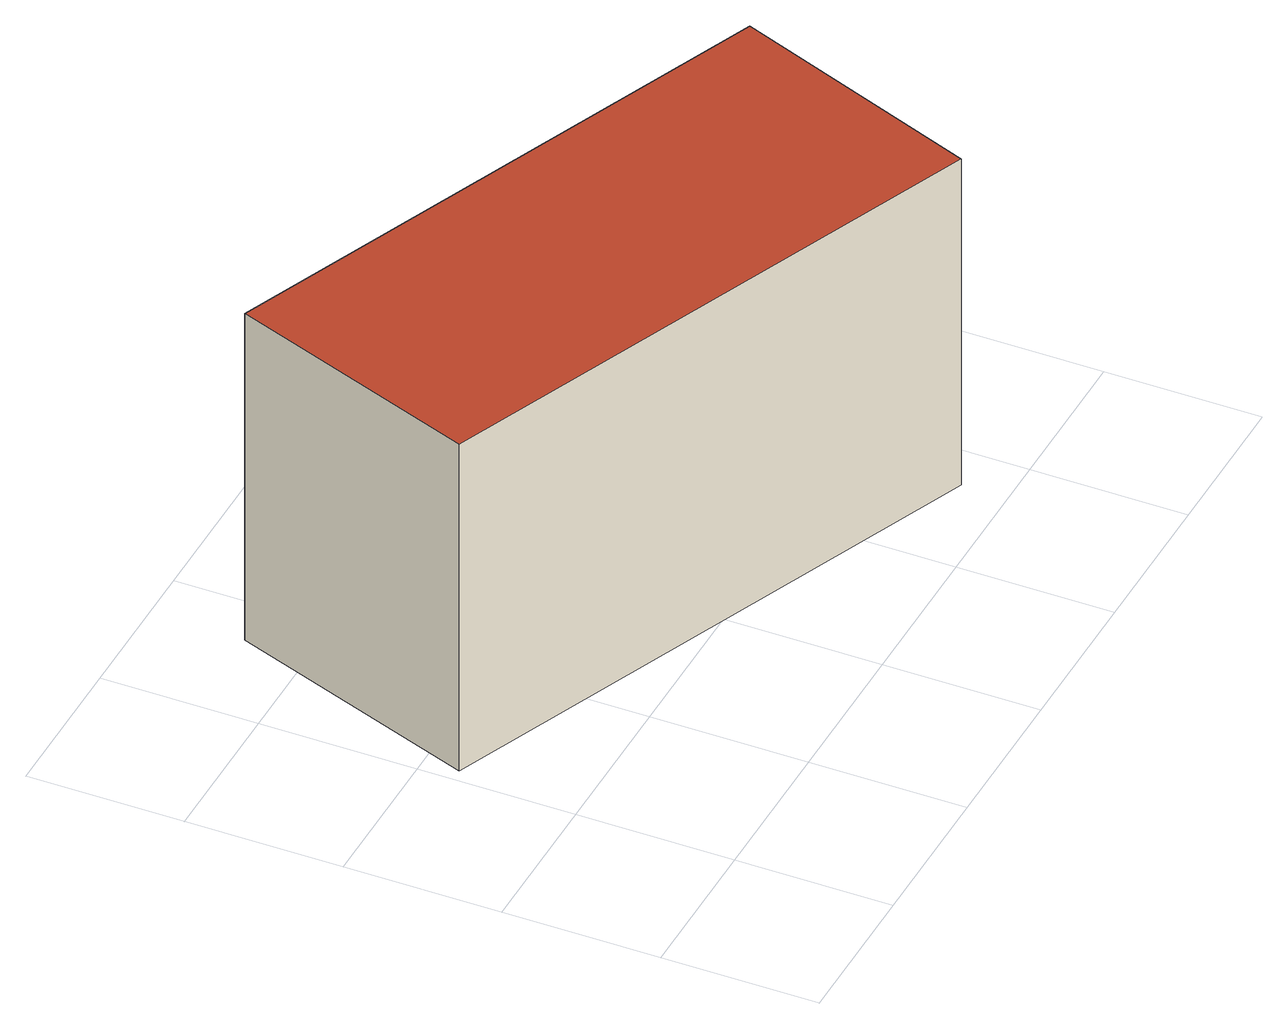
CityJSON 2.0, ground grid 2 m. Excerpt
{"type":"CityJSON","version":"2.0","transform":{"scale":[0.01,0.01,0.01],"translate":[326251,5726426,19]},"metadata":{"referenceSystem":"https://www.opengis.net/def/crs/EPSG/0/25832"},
"CityObjects":{
"building1":{"type":"Building","attributes":{"Geometrietyp2DReferenz":"3000","Gemeindeschluessel":"05170052","function":"31001_2440","roofType":"1000","measuredHeight":4.73},"geometry":[{"type":"Solid","lod":"2","boundaries":[[[[0,1,2,3]],[[4,5,1,0]],[[6,7,5,4]],[[3,2,7,6]],[[4,0,3,6]],[[1,5,7,2]]]],"semantics":{"surfaces":[{"type":"WallSurface"},{"type":"RoofSurface"},{"type":"GroundSurface"}],"values":[[0,0,0,0,1,2]]}}]}
},
"vertices":[
[863,382,509],[863,382,36],[135,680,36],[135,680,509],[741,59,509],[741,59,36],[18,355,509],[18,355,36]
]}
